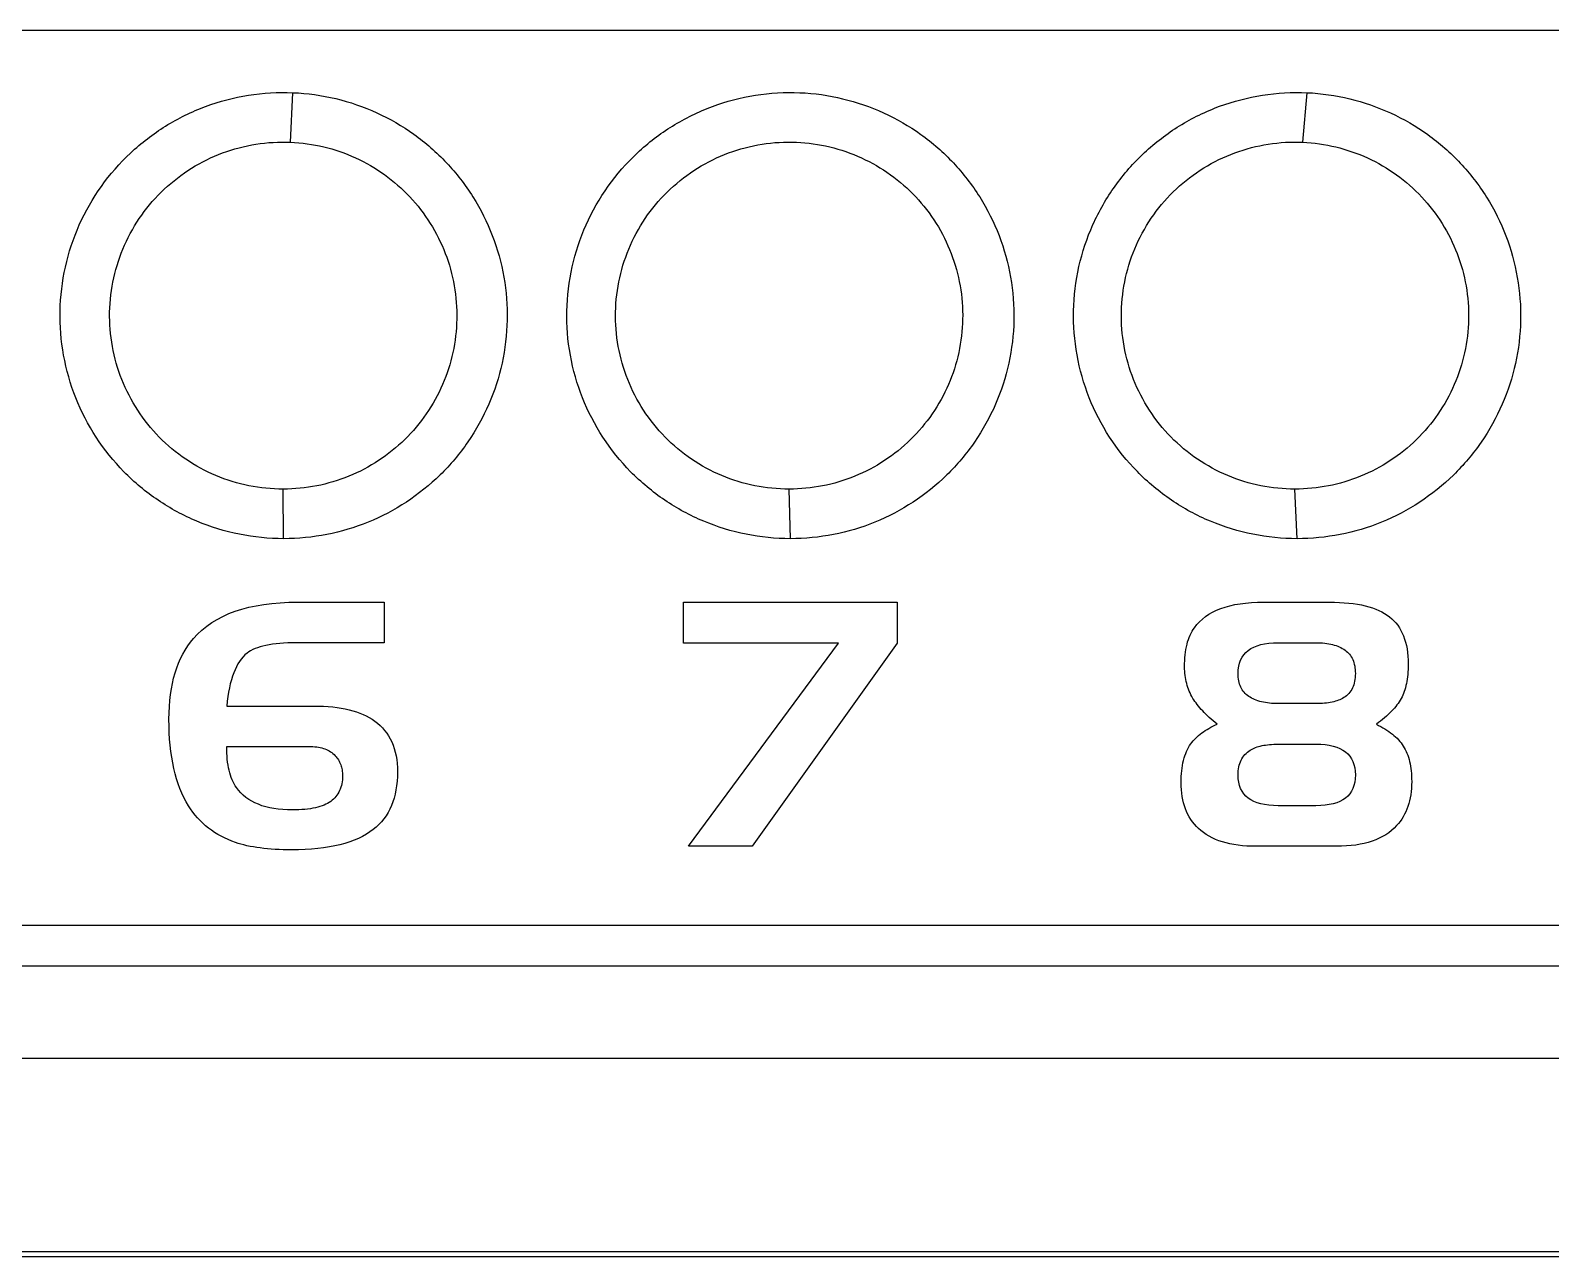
# Model space of a CAD drawing. Header units: inches. Extents: x 15 to 148, y 10 to 111.
# Drawn here: x 132.7813 to 133.2028, y 101.4552 to 101.7953 of the extents above; entities that cross this region are included whole.
import ezdxf

# ---------------------------------------------------------------- set-up
doc = ezdxf.new("R2010")
doc.units = ezdxf.units.IN
doc.header["$MEASUREMENT"] = 0
doc.layers.add('BLK_12AWG', color=7, linetype='Continuous')

# ---------------------------------------------------------------- blocks, each defined once
blk = doc.blocks.new('Varia')
at = {"color": 7, "linetype": 'Continuous'}
for p, q in [((165.21948, 100.84045), (162.00191, 100.84045)), ((163.63886, 100.77842), (163.64024, 100.8059)), ((164.20014, 100.77841), (164.20253, 100.80589)), ((163.63509, 100.5585), (163.63486, 100.586)), ((163.91605, 100.5585), (163.91536, 100.586)), ((164.19702, 100.5585), (164.19586, 100.586)), ((163.6014, 100.51542), (163.60474, 100.51692)), ((163.60474, 100.51692), (163.60827, 100.51826)), ((163.60827, 100.51826), (163.61197, 100.51944)), ((163.61197, 100.51944), (163.61585, 100.52046)), ((163.61585, 100.52046), (163.61991, 100.52133)), ((163.61991, 100.52133), (163.62416, 100.52205)), ((163.62416, 100.52205), (163.62858, 100.52259)), ((163.62858, 100.52259), (163.63317, 100.52299)), ((163.63317, 100.52299), (163.63795, 100.52323)), ((163.63795, 100.52323), (163.64291, 100.52331)), ((163.64291, 100.52331), (163.69084, 100.52331)), ((163.69084, 100.52331), (163.69084, 100.5008)), ((163.85678, 100.50061), (163.85678, 100.52331)), ((163.85678, 100.52331), (163.97532, 100.52331)), ((163.97532, 100.52331), (163.97532, 100.50061)), ((164.14625, 100.51534), (164.14815, 100.5166)), ((164.14815, 100.5166), (164.1502, 100.51777)), ((164.1502, 100.51777), (164.15238, 100.51881)), ((164.15238, 100.51881), (164.15472, 100.51976)), ((164.15472, 100.51976), (164.15719, 100.52059)), ((164.15719, 100.52059), (164.1598, 100.52131)), ((164.1598, 100.52131), (164.16255, 100.52191)), ((164.16255, 100.52191), (164.16546, 100.52242)), ((164.16546, 100.52242), (164.16849, 100.52281)), ((164.16849, 100.52281), (164.17168, 100.52309)), ((164.17168, 100.52309), (164.17501, 100.52325)), ((164.17501, 100.52325), (164.17849, 100.52331)), ((164.17849, 100.52331), (164.21496, 100.52331)), ((164.21496, 100.52331), (164.21778, 100.52328)), ((164.21778, 100.52328), (164.22052, 100.52318)), ((164.22052, 100.52318), (164.22316, 100.52301)), ((164.22316, 100.52301), (164.2257, 100.5228)), ((164.2257, 100.5228), (164.22812, 100.5225)), ((164.22812, 100.5225), (164.23047, 100.52216)), ((164.23047, 100.52216), (164.2327, 100.52174)), ((164.2327, 100.52174), (164.23485, 100.52127)), ((164.23485, 100.52127), (164.23688, 100.52073)), ((164.23688, 100.52073), (164.23881, 100.52012)), ((164.23881, 100.52012), (164.24064, 100.51945)), ((164.24064, 100.51945), (164.24239, 100.51872)), ((164.24239, 100.51872), (164.24403, 100.51793)), ((164.24403, 100.51793), (164.24556, 100.51707)), ((164.24556, 100.51707), (164.247, 100.51615)), ((163.58981, 100.50785), (163.59243, 100.50998)), ((163.59243, 100.50998), (163.59525, 100.51195)), ((163.59525, 100.51195), (163.59823, 100.51376)), ((163.59823, 100.51376), (163.6014, 100.51542)), ((164.13879, 100.50714), (164.1394, 100.50816)), ((164.1394, 100.50816), (164.14007, 100.50914)), ((164.14007, 100.50914), (164.1414, 100.51085)), ((164.1414, 100.51085), (164.14287, 100.51245)), ((164.14287, 100.51245), (164.14449, 100.51395)), ((164.14449, 100.51395), (164.14625, 100.51534)), ((164.247, 100.51615), (164.24834, 100.51516)), ((164.24834, 100.51516), (164.24957, 100.51409)), ((164.24957, 100.51409), (164.25074, 100.51296)), ((164.25074, 100.51296), (164.25182, 100.51175)), ((164.25182, 100.51175), (164.25283, 100.51046)), ((164.25283, 100.51046), (164.25375, 100.50909)), ((164.25375, 100.50909), (164.2546, 100.50765)), ((163.5819, 100.49899), (163.58344, 100.5011)), ((163.58344, 100.5011), (163.58509, 100.50313)), ((163.58509, 100.50313), (163.58736, 100.50557)), ((163.58736, 100.50557), (163.58981, 100.50785)), ((163.62706, 100.49968), (163.62531, 100.49934)), ((163.62892, 100.49998), (163.62706, 100.49968)), ((163.63087, 100.50022), (163.62892, 100.49998)), ((163.63293, 100.50043), (163.63087, 100.50022)), ((163.63508, 100.50059), (163.63293, 100.50043)), ((163.63734, 100.50071), (163.63508, 100.50059)), ((163.63968, 100.50077), (163.63734, 100.50071)), ((163.64214, 100.5008), (163.63968, 100.50077)), ((163.69084, 100.5008), (163.64214, 100.5008)), ((163.94273, 100.50061), (163.85678, 100.50061)), ((163.85949, 100.38788), (163.94273, 100.50061)), ((163.97532, 100.50061), (163.8948, 100.38788)), ((164.13567, 100.49853), (164.13599, 100.49992)), ((164.13599, 100.49992), (164.13635, 100.50125)), ((164.13635, 100.50125), (164.13675, 100.50253)), ((164.13675, 100.50253), (164.13719, 100.50375)), ((164.13719, 100.50375), (164.13769, 100.50494)), ((164.13769, 100.50494), (164.13822, 100.50606)), ((164.13822, 100.50606), (164.13879, 100.50714)), ((164.17486, 100.49912), (164.17687, 100.49973)), ((164.17687, 100.49973), (164.17904, 100.50019)), ((164.17904, 100.50019), (164.1814, 100.50053)), ((164.1814, 100.50053), (164.18393, 100.50072)), ((164.18393, 100.50072), (164.18664, 100.5008)), ((164.2074, 100.5008), (164.20868, 100.50078)), ((164.20868, 100.50078), (164.20994, 100.50073)), ((164.20994, 100.50073), (164.21115, 100.50065)), ((164.21115, 100.50065), (164.21233, 100.50054)), ((164.21233, 100.50054), (164.21347, 100.50039)), ((164.21347, 100.50039), (164.21458, 100.50022)), ((164.21458, 100.50022), (164.21565, 100.50001)), ((164.21565, 100.50001), (164.21668, 100.49978)), ((164.21668, 100.49978), (164.21767, 100.4995)), ((164.2546, 100.50765), (164.25536, 100.50612)), ((164.25536, 100.50612), (164.25605, 100.50453)), ((164.25605, 100.50453), (164.25665, 100.50285)), ((164.25665, 100.50285), (164.25717, 100.5011)), ((164.25717, 100.5011), (164.25761, 100.49927)), ((163.5768, 100.48945), (163.57792, 100.49199)), ((163.57792, 100.49199), (163.57915, 100.49443)), ((163.57915, 100.49443), (163.58047, 100.49676)), ((163.58047, 100.49676), (163.5819, 100.49899)), ((163.6116, 100.49175), (163.61065, 100.49045)), ((163.6126, 100.49295), (163.6116, 100.49175)), ((163.61366, 100.49402), (163.6126, 100.49295)), ((163.61478, 100.49498), (163.61366, 100.49402)), ((163.61574, 100.49568), (163.61478, 100.49498)), ((163.61681, 100.49634), (163.61574, 100.49568)), ((163.61798, 100.49695), (163.61681, 100.49634)), ((163.61925, 100.49752), (163.61798, 100.49695)), ((163.62061, 100.49804), (163.61925, 100.49752)), ((163.62207, 100.49852), (163.62061, 100.49804)), ((163.62364, 100.49895), (163.62207, 100.49852)), ((163.62531, 100.49934), (163.62364, 100.49895)), ((164.13472, 100.49085), (164.13482, 100.49248)), ((164.13482, 100.49248), (164.13497, 100.49408)), ((164.13497, 100.49408), (164.13516, 100.49561)), ((164.13516, 100.49561), (164.13539, 100.4971)), ((164.13539, 100.4971), (164.13567, 100.49853)), ((164.16572, 100.4912), (164.1665, 100.49272)), ((164.1665, 100.49272), (164.16746, 100.49412)), ((164.16746, 100.49412), (164.16859, 100.49539)), ((164.16859, 100.49539), (164.1699, 100.49653)), ((164.1699, 100.49653), (164.17138, 100.49752)), ((164.17138, 100.49752), (164.17304, 100.49839)), ((164.17304, 100.49839), (164.17486, 100.49912)), ((164.21767, 100.4995), (164.21863, 100.4992)), ((164.21863, 100.4992), (164.21954, 100.49886)), ((164.21954, 100.49886), (164.22043, 100.4985)), ((164.22043, 100.4985), (164.22127, 100.49811)), ((164.22127, 100.49811), (164.22209, 100.49768)), ((164.22209, 100.49768), (164.22286, 100.49721)), ((164.22286, 100.49721), (164.2236, 100.49673)), ((164.2236, 100.49673), (164.22428, 100.49619)), ((164.22428, 100.49619), (164.22493, 100.49563)), ((164.22493, 100.49563), (164.22553, 100.49502)), ((164.22553, 100.49502), (164.2261, 100.49438)), ((164.2261, 100.49438), (164.22661, 100.49369)), ((164.22661, 100.49369), (164.22708, 100.49298)), ((164.22708, 100.49298), (164.2275, 100.49223)), ((164.2275, 100.49223), (164.22789, 100.49144)), ((164.22789, 100.49144), (164.22822, 100.4906)), ((164.25761, 100.49927), (164.25798, 100.49736)), ((164.25798, 100.49736), (164.25825, 100.49537)), ((164.25825, 100.49537), (164.25846, 100.49331)), ((164.25846, 100.49331), (164.25858, 100.49118)), ((163.5741, 100.4812), (163.5749, 100.48406)), ((163.5749, 100.48406), (163.5758, 100.4868)), ((163.5758, 100.4868), (163.5768, 100.48945)), ((163.60741, 100.48406), (163.60672, 100.48217)), ((163.60813, 100.48583), (163.60741, 100.48406)), ((163.60891, 100.48748), (163.60813, 100.48583)), ((163.60975, 100.48902), (163.60891, 100.48748)), ((163.61065, 100.49045), (163.60975, 100.48902)), ((164.13464, 100.48741), (164.13465, 100.48915)), ((164.13465, 100.4862), (164.13464, 100.48741)), ((164.13465, 100.48915), (164.13472, 100.49085)), ((164.1347, 100.48501), (164.13465, 100.4862)), ((164.13479, 100.48383), (164.1347, 100.48501)), ((164.13492, 100.48268), (164.13479, 100.48383)), ((164.16432, 100.48373), (164.16441, 100.48579)), ((164.16434, 100.48265), (164.16432, 100.48373)), ((164.16441, 100.48579), (164.16467, 100.48772)), ((164.16467, 100.48772), (164.1651, 100.48952)), ((164.1651, 100.48952), (164.16572, 100.4912)), ((164.22822, 100.4906), (164.22851, 100.48973)), ((164.22851, 100.48973), (164.22875, 100.48882)), ((164.22875, 100.48882), (164.22896, 100.48788)), ((164.22896, 100.48788), (164.22911, 100.48689)), ((164.22911, 100.48689), (164.22923, 100.48588)), ((164.22923, 100.48588), (164.2293, 100.48482)), ((164.22932, 100.48373), (164.22929, 100.48257)), ((164.2293, 100.48482), (164.22932, 100.48373)), ((164.25837, 100.48326), (164.25824, 100.48192)), ((164.25847, 100.48462), (164.25837, 100.48326)), ((164.25856, 100.48603), (164.25847, 100.48462)), ((164.25861, 100.48747), (164.25856, 100.48603)), ((164.25858, 100.49118), (164.25862, 100.48896)), ((164.25862, 100.48896), (164.25861, 100.48747)), ((163.57235, 100.47202), (163.57283, 100.47518)), ((163.57283, 100.47518), (163.57341, 100.47825)), ((163.57341, 100.47825), (163.5741, 100.4812)), ((163.60502, 100.4758), (163.60456, 100.47344)), ((163.60553, 100.47804), (163.60502, 100.4758)), ((163.6061, 100.48016), (163.60553, 100.47804)), ((163.60672, 100.48217), (163.6061, 100.48016)), ((164.13508, 100.48153), (164.13492, 100.48268)), ((164.13528, 100.4804), (164.13508, 100.48153)), ((164.13552, 100.47929), (164.13528, 100.4804)), ((164.1358, 100.4782), (164.13552, 100.47929)), ((164.1361, 100.4771), (164.1358, 100.4782)), ((164.13645, 100.47603), (164.1361, 100.4771)), ((164.13683, 100.47498), (164.13645, 100.47603)), ((164.13725, 100.47395), (164.13683, 100.47498)), ((164.16441, 100.48161), (164.16434, 100.48265)), ((164.16452, 100.48061), (164.16441, 100.48161)), ((164.16469, 100.47965), (164.16452, 100.48061)), ((164.16489, 100.47873), (164.16469, 100.47965)), ((164.16514, 100.47784), (164.16489, 100.47873)), ((164.16545, 100.47699), (164.16514, 100.47784)), ((164.1658, 100.47618), (164.16545, 100.47699)), ((164.16619, 100.4754), (164.1658, 100.47618)), ((164.16663, 100.47466), (164.16619, 100.4754)), ((164.16711, 100.47395), (164.16663, 100.47466)), ((164.22729, 100.4749), (164.22682, 100.47412)), ((164.22772, 100.47572), (164.22729, 100.4749)), ((164.22809, 100.47657), (164.22772, 100.47572)), ((164.22842, 100.47747), (164.22809, 100.47657)), ((164.22869, 100.47841), (164.22842, 100.47747)), ((164.22892, 100.47939), (164.22869, 100.47841)), ((164.22909, 100.48041), (164.22892, 100.47939)), ((164.22921, 100.48147), (164.22909, 100.48041)), ((164.22929, 100.48257), (164.22921, 100.48147)), ((164.25678, 100.47476), (164.25643, 100.4737)), ((164.2571, 100.47585), (164.25678, 100.47476)), ((164.25738, 100.47699), (164.2571, 100.47585)), ((164.25765, 100.47817), (164.25738, 100.47699)), ((164.25787, 100.47938), (164.25765, 100.47817)), ((164.25807, 100.48063), (164.25787, 100.47938)), ((164.25824, 100.48192), (164.25807, 100.48063)), ((163.57172, 100.46537), (163.57198, 100.46874)), ((163.57198, 100.46874), (163.57235, 100.47202)), ((163.60381, 100.46838), (163.60353, 100.46568)), ((163.60416, 100.47097), (163.60381, 100.46838)), ((163.60456, 100.47344), (163.60416, 100.47097)), ((164.1377, 100.47292), (164.13725, 100.47395)), ((164.1382, 100.47191), (164.1377, 100.47292)), ((164.13873, 100.47092), (164.1382, 100.47191)), ((164.13929, 100.46995), (164.13873, 100.47092)), ((164.13982, 100.46909), (164.13929, 100.46995)), ((164.14038, 100.46823), (164.13982, 100.46909)), ((164.14099, 100.46737), (164.14038, 100.46823)), ((164.14165, 100.4665), (164.14099, 100.46737)), ((164.14234, 100.46562), (164.14165, 100.4665)), ((164.16765, 100.47329), (164.16711, 100.47395)), ((164.16822, 100.47267), (164.16765, 100.47329)), ((164.16885, 100.47208), (164.16822, 100.47267)), ((164.16952, 100.47153), (164.16885, 100.47208)), ((164.17024, 100.47102), (164.16952, 100.47153)), ((164.171, 100.47052), (164.17024, 100.47102)), ((164.17179, 100.47008), (164.171, 100.47052)), ((164.17261, 100.46965), (164.17179, 100.47008)), ((164.17348, 100.46927), (164.17261, 100.46965)), ((164.17437, 100.46891), (164.17348, 100.46927)), ((164.17531, 100.46858), (164.17437, 100.46891)), ((164.17629, 100.46828), (164.17531, 100.46858)), ((164.1773, 100.46803), (164.17629, 100.46828)), ((164.17834, 100.46779), (164.1773, 100.46803)), ((164.17942, 100.46759), (164.17834, 100.46779)), ((164.18053, 100.46742), (164.17942, 100.46759)), ((164.18168, 100.46729), (164.18053, 100.46742)), ((164.18287, 100.46717), (164.18168, 100.46729)), ((164.18409, 100.4671), (164.18287, 100.46717)), ((164.18534, 100.46705), (164.18409, 100.4671)), ((164.18664, 100.46704), (164.18534, 100.46705)), ((164.20865, 100.46705), (164.2074, 100.46704)), ((164.20989, 100.46709), (164.20865, 100.46705)), ((164.21106, 100.46715), (164.20989, 100.46709)), ((164.21222, 100.46724), (164.21106, 100.46715)), ((164.21332, 100.46735), (164.21222, 100.46724)), ((164.2144, 100.4675), (164.21332, 100.46735)), ((164.21542, 100.46767), (164.2144, 100.4675)), ((164.21642, 100.46787), (164.21542, 100.46767)), ((164.21736, 100.46808), (164.21642, 100.46787)), ((164.21827, 100.46833), (164.21736, 100.46808)), ((164.21914, 100.46859), (164.21827, 100.46833)), ((164.21998, 100.46889), (164.21914, 100.46859)), ((164.22077, 100.46921), (164.21998, 100.46889)), ((164.22153, 100.46957), (164.22077, 100.46921)), ((164.22224, 100.46993), (164.22153, 100.46957)), ((164.22292, 100.47034), (164.22224, 100.46993)), ((164.22369, 100.47086), (164.22292, 100.47034)), ((164.22441, 100.47143), (164.22369, 100.47086)), ((164.22508, 100.47204), (164.22441, 100.47143)), ((164.22572, 100.4727), (164.22508, 100.47204)), ((164.22629, 100.47339), (164.22572, 100.4727)), ((164.22682, 100.47412), (164.22629, 100.47339)), ((164.25242, 100.4663), (164.25171, 100.46541)), ((164.25306, 100.46718), (164.25242, 100.4663)), ((164.25367, 100.46808), (164.25306, 100.46718)), ((164.25422, 100.46897), (164.25367, 100.46808)), ((164.25474, 100.46986), (164.25422, 100.46897)), ((164.2552, 100.47075), (164.25474, 100.46986)), ((164.25564, 100.47169), (164.2552, 100.47075)), ((164.25605, 100.47268), (164.25564, 100.47169)), ((164.25643, 100.4737), (164.25605, 100.47268)), ((163.57151, 100.45831), (163.57156, 100.46189)), ((163.57155, 100.45455), (163.57151, 100.45831)), ((163.57156, 100.46189), (163.57172, 100.46537)), ((163.60353, 100.46568), (163.65184, 100.46568)), ((163.65184, 100.46568), (163.65458, 100.46565)), ((163.65458, 100.46565), (163.65724, 100.46555)), ((163.65724, 100.46555), (163.65982, 100.46539)), ((163.65982, 100.46539), (163.66231, 100.46515)), ((163.66231, 100.46515), (163.66472, 100.46486)), ((163.66472, 100.46486), (163.66704, 100.4645)), ((163.66704, 100.4645), (163.66928, 100.46407)), ((163.66928, 100.46407), (163.67144, 100.46359)), ((163.67144, 100.46359), (163.67349, 100.46303)), ((163.67349, 100.46303), (163.67548, 100.46242)), ((163.67548, 100.46242), (163.67737, 100.46172)), ((163.67737, 100.46172), (163.67919, 100.46098)), ((163.67919, 100.46098), (163.68092, 100.46016)), ((163.68092, 100.46016), (163.68256, 100.45929)), ((163.68256, 100.45929), (163.68412, 100.45835)), ((163.68412, 100.45835), (163.6856, 100.45734)), ((164.14307, 100.46474), (164.14234, 100.46562)), ((164.14385, 100.46385), (164.14307, 100.46474)), ((164.14467, 100.46297), (164.14385, 100.46385)), ((164.14553, 100.46206), (164.14467, 100.46297)), ((164.14642, 100.46115), (164.14553, 100.46206)), ((164.14736, 100.46023), (164.14642, 100.46115)), ((164.14834, 100.45932), (164.14736, 100.46023)), ((164.14936, 100.4584), (164.14834, 100.45932)), ((164.15042, 100.45747), (164.14936, 100.4584)), ((164.24445, 100.45827), (164.24334, 100.45738)), ((164.24553, 100.45917), (164.24445, 100.45827)), ((164.24655, 100.46006), (164.24553, 100.45917)), ((164.24753, 100.46095), (164.24655, 100.46006)), ((164.24846, 100.46184), (164.24753, 100.46095)), ((164.24935, 100.46275), (164.24846, 100.46184)), ((164.25018, 100.46363), (164.24935, 100.46275)), ((164.25098, 100.46452), (164.25018, 100.46363)), ((164.25171, 100.46541), (164.25098, 100.46452)), ((163.57168, 100.45089), (163.57155, 100.45455)), ((163.57189, 100.44733), (163.57168, 100.45089)), ((163.6856, 100.45734), (163.68712, 100.45615)), ((163.68712, 100.45615), (163.68855, 100.4549)), ((163.68855, 100.4549), (163.68987, 100.45356)), ((163.68987, 100.45356), (163.69111, 100.45215)), ((163.69111, 100.45215), (163.69223, 100.45066)), ((163.69223, 100.45066), (163.69327, 100.44909)), ((163.69327, 100.44909), (163.69421, 100.44745)), ((164.14163, 100.44862), (164.14244, 100.44934)), ((164.14244, 100.44934), (164.14329, 100.45004)), ((164.14329, 100.45004), (164.14419, 100.45074)), ((164.14419, 100.45074), (164.14511, 100.4514)), ((164.14511, 100.4514), (164.14608, 100.45206)), ((164.14608, 100.45206), (164.14708, 100.45269)), ((164.14708, 100.45269), (164.14813, 100.45331)), ((164.14813, 100.45331), (164.14921, 100.4539)), ((164.14921, 100.4539), (164.15033, 100.45448)), ((164.15033, 100.45448), (164.15148, 100.45505)), ((164.15153, 100.45653), (164.15042, 100.45747)), ((164.15148, 100.45505), (164.15268, 100.4556)), ((164.15268, 100.4556), (164.15153, 100.45653)), ((164.24217, 100.45649), (164.24097, 100.4556)), ((164.24097, 100.4556), (164.24222, 100.45497)), ((164.24334, 100.45738), (164.24217, 100.45649)), ((164.24222, 100.45497), (164.24344, 100.45434)), ((164.24344, 100.45434), (164.24461, 100.45368)), ((164.24461, 100.45368), (164.24575, 100.45301)), ((164.24575, 100.45301), (164.24683, 100.45231)), ((164.24683, 100.45231), (164.24788, 100.45161)), ((164.24788, 100.45161), (164.24888, 100.45088)), ((164.24888, 100.45088), (164.24984, 100.45013)), ((164.24984, 100.45013), (164.25074, 100.44936)), ((164.25074, 100.44936), (164.25161, 100.44857)), ((163.57219, 100.44389), (163.57189, 100.44733)), ((163.57256, 100.44053), (163.57219, 100.44389)), ((163.60354, 100.44133), (163.60353, 100.44318)), ((163.60361, 100.43955), (163.60354, 100.44133)), ((163.65029, 100.44318), (163.65136, 100.44315)), ((163.65136, 100.44315), (163.6524, 100.44309)), ((163.6524, 100.44309), (163.65341, 100.44298)), ((163.65341, 100.44298), (163.65439, 100.44285)), ((163.65439, 100.44285), (163.65533, 100.44267)), ((163.65533, 100.44267), (163.65626, 100.44246)), ((163.65626, 100.44246), (163.65714, 100.4422)), ((163.65714, 100.4422), (163.658, 100.44191)), ((163.658, 100.44191), (163.65881, 100.44157)), ((163.65881, 100.44157), (163.65961, 100.4412)), ((163.65961, 100.4412), (163.66037, 100.44077)), ((163.66037, 100.44077), (163.66109, 100.44033)), ((163.69421, 100.44745), (163.69505, 100.44574)), ((163.69505, 100.44574), (163.69579, 100.44394)), ((163.69579, 100.44394), (163.69643, 100.44207)), ((163.69643, 100.44207), (163.69697, 100.44011)), ((164.13575, 100.44054), (164.13627, 100.44165)), ((164.13627, 100.44165), (164.13685, 100.44273)), ((164.13685, 100.44273), (164.13746, 100.44375)), ((164.13746, 100.44375), (164.13813, 100.44473)), ((164.13813, 100.44473), (164.13875, 100.44554)), ((164.13875, 100.44554), (164.13941, 100.44633)), ((164.13941, 100.44633), (164.14011, 100.44711)), ((164.14011, 100.44711), (164.14085, 100.44788)), ((164.14085, 100.44788), (164.14163, 100.44862)), ((164.16949, 100.44008), (164.17026, 100.44067)), ((164.17026, 100.44067), (164.17108, 100.44124)), ((164.17108, 100.44124), (164.17176, 100.44163)), ((164.17176, 100.44163), (164.17246, 100.442)), ((164.17246, 100.442), (164.17322, 100.44235)), ((164.17322, 100.44235), (164.17401, 100.44268)), ((164.17401, 100.44268), (164.17484, 100.44297)), ((164.17484, 100.44297), (164.17571, 100.44324)), ((164.17571, 100.44324), (164.17662, 100.44348)), ((164.17662, 100.44348), (164.17757, 100.44371)), ((164.17757, 100.44371), (164.17856, 100.4439)), ((164.17856, 100.4439), (164.17958, 100.44406)), ((164.17958, 100.44406), (164.18065, 100.44421)), ((164.18065, 100.44421), (164.18175, 100.44433)), ((164.18175, 100.44433), (164.18289, 100.44441)), ((164.18289, 100.44441), (164.18408, 100.44447)), ((164.18408, 100.44447), (164.1853, 100.44452)), ((164.1853, 100.44452), (164.18657, 100.44454)), ((164.20746, 100.44454), (164.2101, 100.44446)), ((164.2101, 100.44446), (164.21258, 100.44426)), ((164.21258, 100.44426), (164.21488, 100.44392)), ((164.21488, 100.44392), (164.21703, 100.44346)), ((164.21703, 100.44346), (164.21898, 100.44285)), ((164.21898, 100.44285), (164.22078, 100.44213)), ((164.22078, 100.44213), (164.2224, 100.44125)), ((164.2224, 100.44125), (164.22386, 100.44026)), ((164.25161, 100.44857), (164.25243, 100.44777)), ((164.25243, 100.44777), (164.25322, 100.44695)), ((164.25322, 100.44695), (164.25395, 100.4461)), ((164.25395, 100.4461), (164.25465, 100.44524)), ((164.25465, 100.44524), (164.25529, 100.44436)), ((164.25529, 100.44436), (164.25591, 100.44347)), ((164.25591, 100.44347), (164.25646, 100.44253)), ((164.25646, 100.44253), (164.25699, 100.44157)), ((164.25699, 100.44157), (164.25747, 100.44055)), ((163.57303, 100.43728), (163.57256, 100.44053)), ((163.57358, 100.43413), (163.57303, 100.43728)), ((163.57422, 100.43109), (163.57358, 100.43413)), ((163.60371, 100.43781), (163.60361, 100.43955)), ((163.60386, 100.43615), (163.60371, 100.43781)), ((163.60405, 100.43453), (163.60386, 100.43615)), ((163.60429, 100.43297), (163.60405, 100.43453)), ((163.60456, 100.43147), (163.60429, 100.43297)), ((163.66109, 100.44033), (163.66178, 100.43983)), ((163.66178, 100.43983), (163.66244, 100.4393)), ((163.66244, 100.4393), (163.66307, 100.43873)), ((163.66307, 100.43873), (163.66368, 100.43813)), ((163.66368, 100.43813), (163.66417, 100.43756)), ((163.66417, 100.43756), (163.66463, 100.43698)), ((163.66463, 100.43698), (163.66506, 100.43637)), ((163.66506, 100.43637), (163.66545, 100.43576)), ((163.66545, 100.43576), (163.66582, 100.43512)), ((163.66582, 100.43512), (163.66615, 100.43447)), ((163.66615, 100.43447), (163.66645, 100.4338)), ((163.66645, 100.4338), (163.66673, 100.43313)), ((163.66673, 100.43313), (163.66696, 100.43242)), ((163.66696, 100.43242), (163.66717, 100.43171)), ((163.69697, 100.44011), (163.69742, 100.43809)), ((163.69742, 100.43809), (163.69777, 100.43598)), ((163.69777, 100.43598), (163.69801, 100.4338)), ((163.69801, 100.4338), (163.69816, 100.43154)), ((164.13322, 100.43128), (164.13346, 100.43275)), ((164.13346, 100.43275), (164.13373, 100.43418)), ((164.13373, 100.43418), (164.13405, 100.43555)), ((164.13405, 100.43555), (164.13441, 100.43687)), ((164.13441, 100.43687), (164.13481, 100.43814)), ((164.13481, 100.43814), (164.13525, 100.43936)), ((164.13525, 100.43936), (164.13575, 100.44054)), ((164.16474, 100.43188), (164.16497, 100.43288)), ((164.16497, 100.43288), (164.16527, 100.43384)), ((164.16527, 100.43384), (164.16561, 100.43476)), ((164.16561, 100.43476), (164.16601, 100.43565)), ((164.16601, 100.43565), (164.16645, 100.43648)), ((164.16645, 100.43648), (164.16696, 100.43729)), ((164.16696, 100.43729), (164.16751, 100.43805)), ((164.16751, 100.43805), (164.16813, 100.43877)), ((164.16813, 100.43877), (164.16878, 100.43944)), ((164.16878, 100.43944), (164.16949, 100.44008)), ((164.22386, 100.44026), (164.22513, 100.43912)), ((164.22513, 100.43912), (164.22624, 100.43785)), ((164.22624, 100.43785), (164.22718, 100.43645)), ((164.22718, 100.43645), (164.22795, 100.43493)), ((164.22795, 100.43493), (164.22855, 100.43325)), ((164.22855, 100.43325), (164.22898, 100.43145)), ((164.25747, 100.44055), (164.25793, 100.4395)), ((164.25793, 100.4395), (164.25835, 100.4384)), ((164.25835, 100.4384), (164.25873, 100.43728)), ((164.25873, 100.43728), (164.25908, 100.43611)), ((164.25908, 100.43611), (164.25939, 100.4349)), ((164.25939, 100.4349), (164.25966, 100.43365)), ((164.25966, 100.43365), (164.2599, 100.43236)), ((164.2599, 100.43236), (164.2601, 100.43102)), ((163.57494, 100.42814), (163.57422, 100.43109)), ((163.57575, 100.4253), (163.57494, 100.42814)), ((163.57663, 100.42256), (163.57575, 100.4253)), ((163.60488, 100.43003), (163.60456, 100.43147)), ((163.60524, 100.42863), (163.60488, 100.43003)), ((163.60564, 100.42729), (163.60524, 100.42863)), ((163.60608, 100.42601), (163.60564, 100.42729)), ((163.60658, 100.4248), (163.60608, 100.42601)), ((163.6071, 100.42362), (163.60658, 100.4248)), ((163.66717, 100.43171), (163.66734, 100.43097)), ((163.66734, 100.43097), (163.66749, 100.43022)), ((163.66749, 100.43022), (163.6676, 100.42945)), ((163.66764, 100.42476), (163.66752, 100.42367)), ((163.6676, 100.42945), (163.66769, 100.42867)), ((163.66772, 100.4259), (163.66764, 100.42476)), ((163.66769, 100.42867), (163.66774, 100.42788)), ((163.66775, 100.42707), (163.66772, 100.4259)), ((163.66774, 100.42788), (163.66775, 100.42707)), ((163.698, 100.42399), (163.69773, 100.42151)), ((163.69815, 100.42655), (163.698, 100.42399)), ((163.69821, 100.42921), (163.69815, 100.42655)), ((163.69816, 100.43154), (163.69821, 100.42921)), ((164.1327, 100.42319), (164.13272, 100.4249)), ((164.13272, 100.4249), (164.13278, 100.42657)), ((164.13278, 100.42657), (164.13288, 100.42819)), ((164.13288, 100.42819), (164.13304, 100.42977)), ((164.13304, 100.42977), (164.13322, 100.43128)), ((164.16432, 100.42746), (164.16435, 100.42862)), ((164.16441, 100.42538), (164.16432, 100.42746)), ((164.16435, 100.42862), (164.16442, 100.42975)), ((164.16467, 100.42345), (164.16441, 100.42538)), ((164.16442, 100.42975), (164.16455, 100.43083)), ((164.16455, 100.43083), (164.16474, 100.43188)), ((164.22898, 100.43145), (164.22923, 100.42952)), ((164.22923, 100.42538), (164.22898, 100.42345)), ((164.22923, 100.42952), (164.22932, 100.42746)), ((164.22932, 100.42746), (164.22923, 100.42538)), ((164.2601, 100.43102), (164.26027, 100.42965)), ((164.26027, 100.42965), (164.26039, 100.42823)), ((164.26039, 100.42823), (164.26049, 100.42679)), ((164.26049, 100.42679), (164.26054, 100.4253)), ((164.26054, 100.4253), (164.26056, 100.42377)), ((163.57762, 100.41992), (163.57663, 100.42256)), ((163.57867, 100.41738), (163.57762, 100.41992)), ((163.57982, 100.41495), (163.57867, 100.41738)), ((163.60768, 100.42252), (163.6071, 100.42362)), ((163.6083, 100.42146), (163.60768, 100.42252)), ((163.60896, 100.42047), (163.6083, 100.42146)), ((163.6101, 100.41895), (163.60896, 100.42047)), ((163.61135, 100.41755), (163.6101, 100.41895)), ((163.6127, 100.41624), (163.61135, 100.41755)), ((163.61417, 100.41503), (163.6127, 100.41624)), ((163.66409, 100.41548), (163.66345, 100.41476)), ((163.66467, 100.41624), (163.66409, 100.41548)), ((163.6652, 100.41704), (163.66467, 100.41624)), ((163.66568, 100.41788), (163.6652, 100.41704)), ((163.66612, 100.41875), (163.66568, 100.41788)), ((163.6665, 100.41966), (163.66612, 100.41875)), ((163.66683, 100.4206), (163.6665, 100.41966)), ((163.6671, 100.42159), (163.66683, 100.4206)), ((163.66734, 100.42261), (163.6671, 100.42159)), ((163.66752, 100.42367), (163.66734, 100.42261)), ((163.69689, 100.41682), (163.69632, 100.4146)), ((163.69737, 100.41913), (163.69689, 100.41682)), ((163.69773, 100.42151), (163.69737, 100.41913)), ((164.13273, 100.42117), (164.1327, 100.42319)), ((164.13285, 100.41922), (164.13273, 100.42117)), ((164.13303, 100.41732), (164.13285, 100.41922)), ((164.1333, 100.41548), (164.13303, 100.41732)), ((164.13364, 100.41369), (164.1333, 100.41548)), ((164.1651, 100.42165), (164.16467, 100.42345)), ((164.16571, 100.41998), (164.1651, 100.42165)), ((164.16649, 100.41845), (164.16571, 100.41998)), ((164.16744, 100.41705), (164.16649, 100.41845)), ((164.16857, 100.41578), (164.16744, 100.41705)), ((164.16988, 100.41465), (164.16857, 100.41578)), ((164.22513, 100.41578), (164.22386, 100.41465)), ((164.22624, 100.41705), (164.22513, 100.41578)), ((164.22718, 100.41845), (164.22624, 100.41705)), ((164.22795, 100.41998), (164.22718, 100.41845)), ((164.22855, 100.42165), (164.22795, 100.41998)), ((164.22898, 100.42345), (164.22855, 100.42165)), ((164.26004, 100.41649), (164.25974, 100.41479)), ((164.26027, 100.41823), (164.26004, 100.41649)), ((164.26043, 100.42003), (164.26027, 100.41823)), ((164.26053, 100.42187), (164.26043, 100.42003)), ((164.26056, 100.42377), (164.26053, 100.42187)), ((163.58105, 100.41261), (163.57982, 100.41495)), ((163.58238, 100.41039), (163.58105, 100.41261)), ((163.58354, 100.4086), (163.58238, 100.41039)), ((163.58477, 100.40688), (163.58354, 100.4086)), ((163.61573, 100.41391), (163.61417, 100.41503)), ((163.6174, 100.41289), (163.61573, 100.41391)), ((163.61919, 100.41197), (163.6174, 100.41289)), ((163.62108, 100.41116), (163.61919, 100.41197)), ((163.62307, 100.41042), (163.62108, 100.41116)), ((163.62517, 100.40979), (163.62307, 100.41042)), ((163.62737, 100.40926), (163.62517, 100.40979)), ((163.62969, 100.40883), (163.62737, 100.40926)), ((163.6321, 100.40848), (163.62969, 100.40883)), ((163.63463, 100.40824), (163.6321, 100.40848)), ((163.63726, 100.40809), (163.63463, 100.40824)), ((163.64, 100.40805), (163.63726, 100.40809)), ((163.6418, 100.40807), (163.64, 100.40805)), ((163.64355, 100.40813), (163.6418, 100.40807)), ((163.64523, 100.40822), (163.64355, 100.40813)), ((163.64685, 100.40835), (163.64523, 100.40822)), ((163.6484, 100.40852), (163.64685, 100.40835)), ((163.6499, 100.40872), (163.6484, 100.40852)), ((163.65132, 100.40896), (163.6499, 100.40872)), ((163.65269, 100.40924), (163.65132, 100.40896)), ((163.65397, 100.40956), (163.65269, 100.40924)), ((163.65521, 100.40991), (163.65397, 100.40956)), ((163.65637, 100.4103), (163.65521, 100.40991)), ((163.65748, 100.41073), (163.65637, 100.4103)), ((163.65852, 100.41119), (163.65748, 100.41073)), ((163.65949, 100.41169), (163.65852, 100.41119)), ((163.6604, 100.41223), (163.65949, 100.41169)), ((163.66125, 100.41281), (163.6604, 100.41223)), ((163.66203, 100.41342), (163.66125, 100.41281)), ((163.66277, 100.41407), (163.66203, 100.41342)), ((163.66345, 100.41476), (163.66277, 100.41407)), ((163.69396, 100.40847), (163.69297, 100.4066)), ((163.69486, 100.41043), (163.69396, 100.40847)), ((163.69564, 100.41246), (163.69486, 100.41043)), ((163.69632, 100.4146), (163.69564, 100.41246)), ((164.13406, 100.41196), (164.13364, 100.41369)), ((164.13455, 100.41029), (164.13406, 100.41196)), ((164.13512, 100.40868), (164.13455, 100.41029)), ((164.13576, 100.40711), (164.13512, 100.40868)), ((164.13648, 100.40561), (164.13576, 100.40711)), ((164.17135, 100.41364), (164.16988, 100.41465)), ((164.173, 100.41278), (164.17135, 100.41364)), ((164.17482, 100.41204), (164.173, 100.41278)), ((164.17683, 100.41145), (164.17482, 100.41204)), ((164.179, 100.41098), (164.17683, 100.41145)), ((164.18135, 100.41065), (164.179, 100.41098)), ((164.18387, 100.41045), (164.18135, 100.41065)), ((164.18657, 100.41039), (164.18387, 100.41045)), ((164.2101, 100.41045), (164.20746, 100.41039)), ((164.21258, 100.41065), (164.2101, 100.41045)), ((164.21488, 100.41098), (164.21258, 100.41065)), ((164.21703, 100.41145), (164.21488, 100.41098)), ((164.21898, 100.41204), (164.21703, 100.41145)), ((164.22078, 100.41278), (164.21898, 100.41204)), ((164.2224, 100.41364), (164.22078, 100.41278)), ((164.22386, 100.41465), (164.2224, 100.41364)), ((164.2573, 100.40703), (164.2566, 100.40562)), ((164.25791, 100.40848), (164.2573, 100.40703)), ((164.25847, 100.41), (164.25791, 100.40848)), ((164.25895, 100.41154), (164.25847, 100.41)), ((164.25938, 100.41314), (164.25895, 100.41154)), ((164.25974, 100.41479), (164.25938, 100.41314)), ((163.58606, 100.40523), (163.58477, 100.40688)), ((163.58742, 100.40365), (163.58606, 100.40523)), ((163.58882, 100.40214), (163.58742, 100.40365)), ((163.5903, 100.40069), (163.58882, 100.40214)), ((163.59184, 100.39931), (163.5903, 100.40069)), ((163.59344, 100.39801), (163.59184, 100.39931)), ((163.68644, 100.39853), (163.68482, 100.39719)), ((163.68795, 100.39997), (163.68644, 100.39853)), ((163.68936, 100.4015), (163.68795, 100.39997)), ((163.69068, 100.40311), (163.68936, 100.4015)), ((163.69187, 100.40481), (163.69068, 100.40311)), ((163.69297, 100.4066), (163.69187, 100.40481)), ((164.13727, 100.40416), (164.13648, 100.40561)), ((164.13814, 100.40277), (164.13727, 100.40416)), ((164.13909, 100.40143), (164.13814, 100.40277)), ((164.14012, 100.40016), (164.13909, 100.40143)), ((164.14122, 100.39893), (164.14012, 100.40016)), ((164.1424, 100.39777), (164.14122, 100.39893)), ((164.25222, 100.39933), (164.25085, 100.39793)), ((164.25323, 100.40048), (164.25222, 100.39933)), ((164.25417, 100.40169), (164.25323, 100.40048)), ((164.25504, 100.40295), (164.25417, 100.40169)), ((164.25586, 100.40426), (164.25504, 100.40295)), ((164.2566, 100.40562), (164.25586, 100.40426)), ((163.59509, 100.39677), (163.59344, 100.39801)), ((163.5968, 100.3956), (163.59509, 100.39677)), ((163.59857, 100.39449), (163.5968, 100.3956)), ((163.60042, 100.39346), (163.59857, 100.39449)), ((163.60231, 100.39249), (163.60042, 100.39346)), ((163.60428, 100.3916), (163.60231, 100.39249)), ((163.60629, 100.39077), (163.60428, 100.3916)), ((163.60838, 100.39001), (163.60629, 100.39077)), ((163.67173, 100.39032), (163.6691, 100.38949)), ((163.67424, 100.39125), (163.67173, 100.39032)), ((163.67661, 100.39226), (163.67424, 100.39125)), ((163.67886, 100.39336), (163.67661, 100.39226)), ((163.68097, 100.39455), (163.67886, 100.39336)), ((163.68296, 100.39582), (163.68097, 100.39455)), ((163.68482, 100.39719), (163.68296, 100.39582)), ((164.14374, 100.39657), (164.1424, 100.39777)), ((164.14518, 100.39545), (164.14374, 100.39657)), ((164.1467, 100.3944), (164.14518, 100.39545)), ((164.14832, 100.39344), (164.1467, 100.3944)), ((164.15001, 100.39254), (164.14832, 100.39344)), ((164.1518, 100.39174), (164.15001, 100.39254)), ((164.15367, 100.391), (164.1518, 100.39174)), ((164.15563, 100.39035), (164.15367, 100.391)), ((164.15767, 100.38977), (164.15563, 100.39035)), ((164.23863, 100.39073), (164.23648, 100.39006)), ((164.24066, 100.39148), (164.23863, 100.39073)), ((164.24261, 100.39233), (164.24066, 100.39148)), ((164.24445, 100.39328), (164.24261, 100.39233)), ((164.2462, 100.39431), (164.24445, 100.39328)), ((164.24785, 100.39542), (164.2462, 100.39431)), ((164.2494, 100.39664), (164.24785, 100.39542)), ((164.25085, 100.39793), (164.2494, 100.39664)), ((163.60988, 100.38951), (163.60838, 100.39001)), ((163.61145, 100.38905), (163.60988, 100.38951)), ((163.61307, 100.38862), (163.61145, 100.38905)), ((163.61476, 100.38823), (163.61307, 100.38862)), ((163.6165, 100.38785), (163.61476, 100.38823)), ((163.61831, 100.38752), (163.6165, 100.38785)), ((163.62017, 100.38721), (163.61831, 100.38752)), ((163.6221, 100.38695), (163.62017, 100.38721)), ((163.62408, 100.3867), (163.6221, 100.38695)), ((163.62612, 100.3865), (163.62408, 100.3867)), ((163.62822, 100.38632), (163.62612, 100.3865)), ((163.63038, 100.38619), (163.62822, 100.38632)), ((163.63259, 100.38607), (163.63038, 100.38619)), ((163.63488, 100.38599), (163.63259, 100.38607)), ((163.63721, 100.38594), (163.63488, 100.38599)), ((163.63961, 100.38594), (163.63721, 100.38594)), ((163.6434, 100.38598), (163.63961, 100.38594)), ((163.64707, 100.38611), (163.6434, 100.38598)), ((163.6506, 100.38632), (163.64707, 100.38611)), ((163.65401, 100.38664), (163.6506, 100.38632)), ((163.65728, 100.38702), (163.65401, 100.38664)), ((163.66043, 100.38751), (163.65728, 100.38702)), ((163.66345, 100.38808), (163.66043, 100.38751)), ((163.66634, 100.38875), (163.66345, 100.38808)), ((163.6691, 100.38949), (163.66634, 100.38875)), ((163.8948, 100.38788), (163.85949, 100.38788)), ((164.1598, 100.38926), (164.15767, 100.38977)), ((164.16202, 100.38883), (164.1598, 100.38926)), ((164.16433, 100.38849), (164.16202, 100.38883)), ((164.16671, 100.38822), (164.16433, 100.38849)), ((164.16919, 100.38803), (164.16671, 100.38822)), ((164.17176, 100.38791), (164.16919, 100.38803)), ((164.17441, 100.38788), (164.17176, 100.38791)), ((164.21885, 100.38788), (164.17441, 100.38788)), ((164.22165, 100.38792), (164.21885, 100.38788)), ((164.22437, 100.38805), (164.22165, 100.38792)), ((164.22698, 100.38827), (164.22437, 100.38805)), ((164.22951, 100.38859), (164.22698, 100.38827)), ((164.23193, 100.38899), (164.22951, 100.38859)), ((164.23426, 100.38948), (164.23193, 100.38899)), ((164.23648, 100.39006), (164.23426, 100.38948)), ((165.17124, 100.27027), (162.09819, 100.27027)), ((165.12381, 100.27026), (162.14576, 100.27026)), ((161.91165, 100.16322), (165.09057, 100.16322)), ((161.91165, 100.1603), (165.09057, 100.1603))]:
    blk.add_line(p, q, dxfattribs=at)
for points, knots in [([(163.63509, 100.5585), (163.6268, 100.5585), (163.61864, 100.55933), (163.60259, 100.56256), (163.5946, 100.565), (163.57947, 100.57135), (163.57228, 100.57524), (163.55868, 100.58445), (163.55228, 100.5898), (163.53511, 100.60731), (163.52589, 100.62142), (163.51685, 100.6442), (163.51456, 100.6522), (163.51164, 100.66838), (163.51099, 100.67653), (163.51132, 100.69292), (163.51233, 100.70121), (163.51589, 100.71719), (163.51844, 100.72496), (163.52853, 100.74759), (163.53817, 100.76116), (163.55621, 100.77807), (163.5627, 100.78303), (163.57662, 100.79168), (163.58413, 100.79536), (163.60715, 100.80392), (163.62368, 100.80659), (163.64024, 100.8059)], [0, 0, 0, 0, 0.0625, 0.0625, 0.125, 0.125, 0.1875, 0.1875, 0.25, 0.25, 0.375, 0.375, 0.4375, 0.4375, 0.5, 0.5, 0.5625, 0.5625, 0.625, 0.625, 0.75, 0.75, 0.8125, 0.8125, 0.875, 0.875, 1, 1, 1, 1]), ([(163.64024, 100.8059), (163.64831, 100.80556), (163.65621, 100.80444), (163.67171, 100.80073), (163.67939, 100.7981), (163.69396, 100.79145), (163.70084, 100.78746), (163.71382, 100.77816), (163.71995, 100.77281), (163.73087, 100.7612), (163.73574, 100.7549), (163.74431, 100.74131), (163.74793, 100.7341), (163.75651, 100.71183), (163.75933, 100.69567), (163.75886, 100.67178), (163.75791, 100.66372), (163.7545, 100.64809), (163.75206, 100.64051), (163.7457, 100.62584), (163.74176, 100.61873), (163.73273, 100.6056), (163.72761, 100.59949), (163.71036, 100.58263), (163.69684, 100.57374), (163.6745, 100.56465), (163.66686, 100.56238), (163.65122, 100.5593), (163.64316, 100.5585), (163.63509, 100.5585)], [0, 0, 0, 0, 0.0625, 0.0625, 0.125, 0.125, 0.1875, 0.1875, 0.25, 0.25, 0.3125, 0.3125, 0.375, 0.375, 0.5, 0.5, 0.5625, 0.5625, 0.625, 0.625, 0.6875, 0.6875, 0.75, 0.75, 0.875, 0.875, 0.9375, 0.9375, 1, 1, 1, 1]), ([(163.91605, 100.5585), (163.90776, 100.5585), (163.89961, 100.55933), (163.88355, 100.56256), (163.87556, 100.56501), (163.86042, 100.57135), (163.85324, 100.57525), (163.83964, 100.58447), (163.83323, 100.58981), (163.81606, 100.60733), (163.80685, 100.62144), (163.79781, 100.64424), (163.79552, 100.65224), (163.7926, 100.66843), (163.79195, 100.67658), (163.7923, 100.69299), (163.7933, 100.70128), (163.79688, 100.71726), (163.79944, 100.72503), (163.80955, 100.74767), (163.8192, 100.76124), (163.83725, 100.77813), (163.84375, 100.78309), (163.85769, 100.79173), (163.86519, 100.79541), (163.88823, 100.80395), (163.90476, 100.8066), (163.92132, 100.8059)], [0, 0, 0, 0, 0.0625, 0.0625, 0.125, 0.125, 0.1875, 0.1875, 0.25, 0.25, 0.375, 0.375, 0.4375, 0.4375, 0.5, 0.5, 0.5625, 0.5625, 0.625, 0.625, 0.75, 0.75, 0.8125, 0.8125, 0.875, 0.875, 1, 1, 1, 1]), ([(163.92132, 100.8059), (163.92939, 100.80555), (163.93729, 100.80443), (163.95278, 100.8007), (163.96045, 100.79806), (163.975, 100.79141), (163.98188, 100.78741), (163.99485, 100.77811), (164.00097, 100.77276), (164.01189, 100.76114), (164.01676, 100.75484), (164.0253, 100.74126), (164.02892, 100.73404), (164.03749, 100.71177), (164.04031, 100.69561), (164.03982, 100.67173), (164.03887, 100.66366), (164.03545, 100.64803), (164.03301, 100.64046), (164.02665, 100.6258), (164.0227, 100.61869), (164.01366, 100.60556), (164.00855, 100.59946), (163.9913, 100.58261), (163.97779, 100.57374), (163.95545, 100.56464), (163.94781, 100.56237), (163.93218, 100.5593), (163.92413, 100.5585), (163.91605, 100.5585)], [0, 0, 0, 0, 0.0625, 0.0625, 0.125, 0.125, 0.1875, 0.1875, 0.25, 0.25, 0.3125, 0.3125, 0.375, 0.375, 0.5, 0.5, 0.5625, 0.5625, 0.625, 0.625, 0.6875, 0.6875, 0.75, 0.75, 0.875, 0.875, 0.9375, 0.9375, 1, 1, 1, 1]), ([(164.19702, 100.5585), (164.18873, 100.5585), (164.18057, 100.55933), (164.1645, 100.56257), (164.15652, 100.56501), (164.14137, 100.57136), (164.13419, 100.57526), (164.12058, 100.58449), (164.11417, 100.58984), (164.097, 100.60737), (164.08778, 100.6215), (164.07875, 100.64432), (164.07647, 100.65233), (164.07356, 100.66854), (164.07291, 100.67669), (164.07327, 100.69311), (164.07429, 100.70141), (164.07789, 100.7174), (164.08046, 100.72517), (164.08722, 100.74028), (164.09134, 100.74743), (164.10085, 100.76075), (164.10632, 100.76701), (164.11838, 100.77826), (164.12489, 100.78321), (164.13884, 100.79183), (164.14636, 100.79549), (164.16941, 100.804), (164.18596, 100.80662), (164.20253, 100.80589)], [0, 0, 0, 0, 0.0625, 0.0625, 0.125, 0.125, 0.1875, 0.1875, 0.25, 0.25, 0.375, 0.375, 0.4375, 0.4375, 0.5, 0.5, 0.5625, 0.5625, 0.625, 0.625, 0.6875, 0.6875, 0.75, 0.75, 0.8125, 0.8125, 0.875, 0.875, 1, 1, 1, 1]), ([(164.20253, 100.80589), (164.21058, 100.80553), (164.21847, 100.80439), (164.23394, 100.80064), (164.24159, 100.79799), (164.25614, 100.79132), (164.263, 100.78732), (164.27595, 100.77801), (164.28206, 100.77265), (164.29295, 100.76102), (164.29781, 100.75472), (164.30634, 100.74114), (164.30995, 100.73391), (164.31849, 100.71164), (164.32129, 100.69548), (164.32078, 100.67161), (164.31982, 100.66355), (164.31639, 100.64792), (164.31394, 100.64035), (164.30757, 100.62571), (164.30362, 100.61861), (164.29458, 100.60549), (164.28946, 100.5994), (164.27222, 100.58258), (164.25872, 100.57371), (164.23638, 100.56463), (164.22874, 100.56237), (164.21313, 100.5593), (164.20509, 100.5585), (164.19702, 100.5585)], [0, 0, 0, 0, 0.0625, 0.0625, 0.125, 0.125, 0.1875, 0.1875, 0.25, 0.25, 0.3125, 0.3125, 0.375, 0.375, 0.5, 0.5, 0.5625, 0.5625, 0.625, 0.625, 0.6875, 0.6875, 0.75, 0.75, 0.875, 0.875, 0.9375, 0.9375, 1, 1, 1, 1]), ([(163.63486, 100.586), (163.62842, 100.586), (163.62209, 100.58664), (163.60963, 100.58915), (163.60344, 100.59105), (163.59167, 100.596), (163.58609, 100.59903), (163.57554, 100.60619), (163.57056, 100.61035), (163.55721, 100.62398), (163.55008, 100.63495), (163.54305, 100.65266), (163.54128, 100.65886), (163.539, 100.67146), (163.5385, 100.67779), (163.53876, 100.69053), (163.53953, 100.69697), (163.5423, 100.7094), (163.54429, 100.71543), (163.54948, 100.72714), (163.55271, 100.7328), (163.56008, 100.74318), (163.56425, 100.74797), (163.57824, 100.76113), (163.58921, 100.76796), (163.61329, 100.77693), (163.62599, 100.77895), (163.63886, 100.77842)], [0, 0, 0, 0, 0.0625, 0.0625, 0.125, 0.125, 0.1875, 0.1875, 0.25, 0.25, 0.375, 0.375, 0.4375, 0.4375, 0.5, 0.5, 0.5625, 0.5625, 0.625, 0.625, 0.6875, 0.6875, 0.75, 0.75, 0.875, 0.875, 1, 1, 1, 1]), ([(163.63886, 100.77842), (163.64513, 100.77816), (163.65127, 100.77729), (163.66331, 100.77441), (163.66926, 100.77236), (163.68059, 100.76717), (163.68594, 100.76407), (163.69602, 100.75683), (163.70077, 100.75267), (163.71351, 100.73911), (163.72027, 100.72833), (163.72915, 100.70522), (163.73134, 100.69267), (163.73097, 100.6741), (163.73023, 100.66784), (163.72758, 100.65568), (163.72569, 100.64979), (163.72076, 100.6384), (163.71771, 100.63286), (163.71069, 100.62264), (163.70671, 100.6179), (163.69335, 100.6048), (163.68286, 100.59789), (163.65968, 100.58842), (163.64741, 100.586), (163.63486, 100.586)], [0, 0, 0, 0, 0.0625, 0.0625, 0.125, 0.125, 0.1875, 0.1875, 0.25, 0.25, 0.375, 0.375, 0.5, 0.5, 0.5625, 0.5625, 0.625, 0.625, 0.6875, 0.6875, 0.75, 0.75, 0.875, 0.875, 1, 1, 1, 1]), ([(163.91536, 100.586), (163.90892, 100.586), (163.90259, 100.58664), (163.89013, 100.58915), (163.88394, 100.59105), (163.87216, 100.596), (163.86658, 100.59903), (163.85603, 100.6062), (163.85105, 100.61036), (163.8377, 100.62399), (163.83057, 100.63497), (163.82354, 100.65269), (163.82177, 100.6589), (163.8195, 100.6715), (163.819, 100.67784), (163.81926, 100.69057), (163.82004, 100.69703), (163.82282, 100.70945), (163.82481, 100.71549), (163.83001, 100.7272), (163.83324, 100.73286), (163.84063, 100.74324), (163.84481, 100.74803), (163.8588, 100.76118), (163.86979, 100.768), (163.89388, 100.77695), (163.90658, 100.77896), (163.91945, 100.77841)], [0, 0, 0, 0, 0.0625, 0.0625, 0.125, 0.125, 0.1875, 0.1875, 0.25, 0.25, 0.375, 0.375, 0.4375, 0.4375, 0.5, 0.5, 0.5625, 0.5625, 0.625, 0.625, 0.6875, 0.6875, 0.75, 0.75, 0.875, 0.875, 1, 1, 1, 1]), ([(163.91945, 100.77841), (163.92572, 100.77815), (163.93186, 100.77728), (163.94388, 100.77439), (163.94983, 100.77233), (163.96115, 100.76714), (163.96649, 100.76403), (163.97656, 100.7568), (163.98131, 100.75263), (163.9898, 100.74359), (163.99358, 100.73869), (164.0002, 100.72813), (164.00301, 100.72251), (164.00966, 100.70518), (164.01185, 100.69262), (164.01146, 100.67406), (164.01072, 100.6678), (164.00807, 100.65564), (164.00617, 100.64975), (164.00125, 100.63836), (163.99818, 100.63282), (163.99116, 100.62261), (163.98718, 100.61787), (163.97382, 100.60478), (163.96334, 100.59788), (163.94016, 100.58841), (163.9279, 100.586), (163.91536, 100.586)], [0, 0, 0, 0, 0.0625, 0.0625, 0.125, 0.125, 0.1875, 0.1875, 0.25, 0.25, 0.3125, 0.3125, 0.375, 0.375, 0.5, 0.5, 0.5625, 0.5625, 0.625, 0.625, 0.6875, 0.6875, 0.75, 0.75, 0.875, 0.875, 1, 1, 1, 1]), ([(164.19586, 100.586), (164.18942, 100.586), (164.18309, 100.58664), (164.17063, 100.58915), (164.16444, 100.59105), (164.15266, 100.59601), (164.14707, 100.59904), (164.13652, 100.60621), (164.13153, 100.61037), (164.11818, 100.62401), (164.11105, 100.63501), (164.10403, 100.65275), (164.10225, 100.65896), (164.09999, 100.67158), (164.0995, 100.67792), (164.09977, 100.69067), (164.10056, 100.69713), (164.10335, 100.70957), (164.10535, 100.71561), (164.11058, 100.72733), (164.11382, 100.73298), (164.12122, 100.74336), (164.12541, 100.74814), (164.13944, 100.76128), (164.15045, 100.76808), (164.17455, 100.77699), (164.18727, 100.77898), (164.20014, 100.77841)], [0, 0, 0, 0, 0.0625, 0.0625, 0.125, 0.125, 0.1875, 0.1875, 0.25, 0.25, 0.375, 0.375, 0.4375, 0.4375, 0.5, 0.5, 0.5625, 0.5625, 0.625, 0.625, 0.6875, 0.6875, 0.75, 0.75, 0.875, 0.875, 1, 1, 1, 1]), ([(164.20014, 100.77841), (164.20639, 100.77813), (164.21252, 100.77725), (164.22453, 100.77434), (164.23047, 100.77228), (164.24177, 100.76708), (164.24711, 100.76396), (164.25716, 100.75672), (164.2619, 100.75255), (164.27037, 100.7435), (164.27414, 100.7386), (164.28075, 100.72804), (164.28355, 100.72241), (164.29018, 100.70509), (164.29236, 100.69253), (164.29195, 100.67397), (164.29121, 100.66771), (164.28854, 100.65555), (164.28664, 100.64966), (164.28171, 100.63828), (164.27864, 100.63275), (164.27161, 100.62255), (164.26763, 100.61782), (164.25427, 100.60474), (164.24379, 100.59785), (164.22063, 100.58841), (164.20839, 100.586), (164.19586, 100.586)], [0, 0, 0, 0, 0.0625, 0.0625, 0.125, 0.125, 0.1875, 0.1875, 0.25, 0.25, 0.3125, 0.3125, 0.375, 0.375, 0.5, 0.5, 0.5625, 0.5625, 0.625, 0.625, 0.6875, 0.6875, 0.75, 0.75, 0.875, 0.875, 1, 1, 1, 1]), ([(161.96152, 100.3442), (162.51004, 100.3442), (163.0608, 100.34421), (163.88707, 100.34421), (164.16227, 100.34421), (164.71168, 100.3442), (164.98598, 100.3442), (165.25987, 100.3442)], [0, 0, 0, 0, 0.5, 0.5, 0.75, 0.75, 1, 1, 1, 1]), ([(162.2512, 100.32192), (162.29382, 100.3219), (162.37984, 100.32186), (162.51007, 100.3218), (162.64268, 100.32175), (162.77765, 100.32171), (162.91499, 100.32167), (163.05469, 100.32163), (163.19673, 100.32161), (163.34111, 100.32158), (163.48781, 100.32157), (163.66886, 100.32155), (163.88125, 100.32155), (164.12201, 100.32156), (164.35612, 100.32159), (164.58355, 100.32163), (164.80427, 100.32169), (164.94913, 100.32175), (165.02045, 100.32177)], [0, 0, 0, 0, 0.046189, 0.09323, 0.14112, 0.189859, 0.239445, 0.289876, 0.341151, 0.393267, 0.446223, 0.500016, 0.589309, 0.676229, 0.760767, 0.842913, 0.92266, 1, 1, 1, 1])]:
    blk.add_open_spline(points, degree=3, knots=knots, dxfattribs=at)
for points in [[(164.18664, 100.5008), (164.19356, 100.5008), (164.20048, 100.5008), (164.2074, 100.5008)], [(164.2074, 100.46704), (164.20048, 100.46704), (164.19356, 100.46704), (164.18664, 100.46704)], [(163.60353, 100.44318), (163.61912, 100.44318), (163.6347, 100.44318), (163.65029, 100.44318)], [(164.18657, 100.44454), (164.19354, 100.44454), (164.2005, 100.44454), (164.20746, 100.44454)], [(164.20746, 100.41039), (164.2005, 100.41039), (164.19354, 100.41039), (164.18657, 100.41039)]]:
    blk.add_open_spline(points, degree=3, dxfattribs=at)

msp = doc.modelspace()

# ---------------------------------------------------------------- block references
at = {"layer": 'BLK_12AWG', "xscale": 0.5, "yscale": 0.5, "zscale": 0.5}
msp.add_blockref('Varia', (51.03398, 51.37509), dxfattribs=at)

doc.saveas('drawing.dxf')
